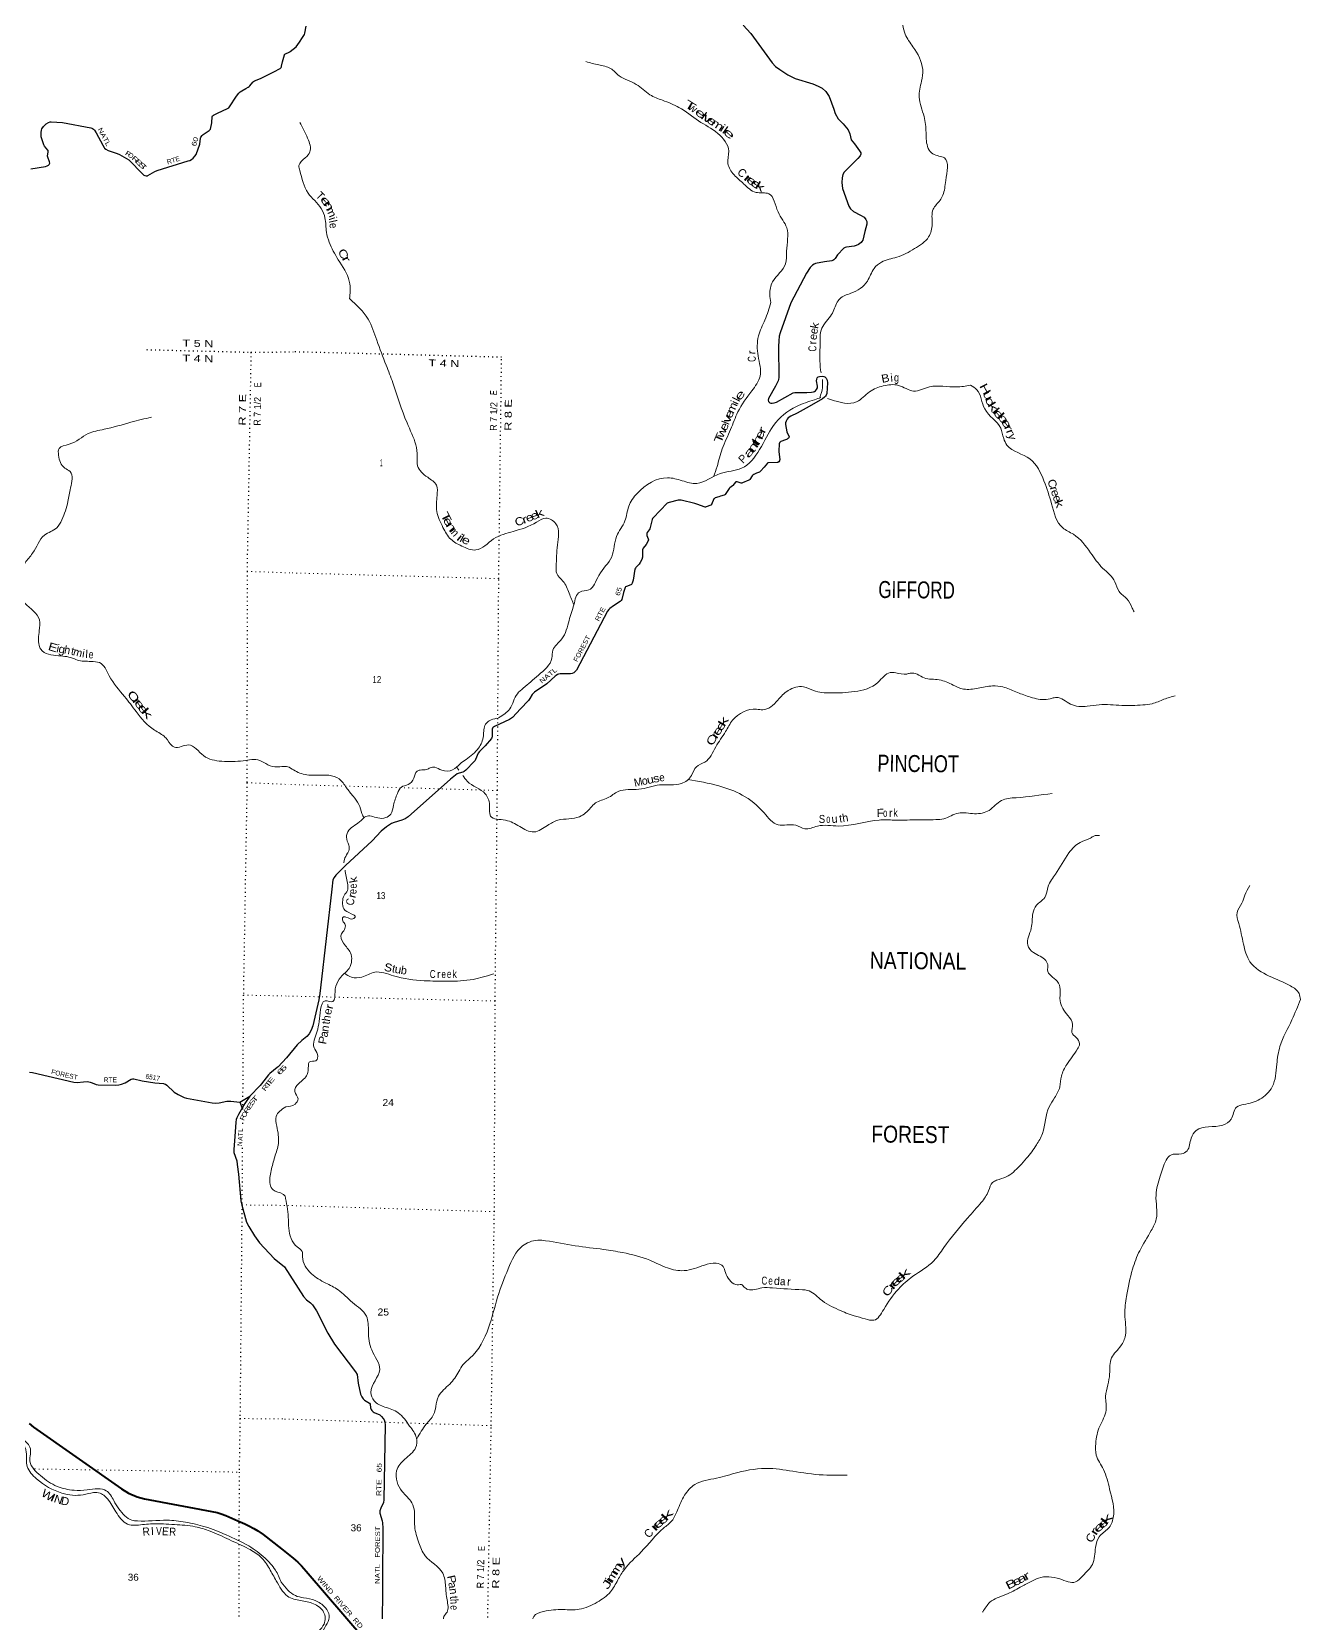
# Model space of a CAD drawing. Header units: feet. Extents: x -256679 to 5, y -731788 to -547785.
# Drawn here: x -229824 to -198124, y -626621 to -587119 of the extents above; entities that cross this region are included whole.
import ezdxf
from ezdxf.enums import TextEntityAlignment as Align

# ---------------------------------------------------------------- set-up
doc = ezdxf.new("R2010")
doc.units = ezdxf.units.FT
doc.header["$LTSCALE"] = 70
doc.linetypes.add('DOT_DASHED', pattern=[7.7, 5, -1.2, 0.3, -1.2])
doc.linetypes.add('DOTTED', pattern=[1.5, 0.3, -1.2])
for name, color, linetype, lineweight in [('26', 7, 'Continuous', 40), ('29', 7, 'Continuous', 25), ('39', 7, 'Continuous', 13), ('44', 7, 'DOT_DASHED', 13), ('6', 7, 'DOTTED', 25), ('7', 7, 'DOTTED', 13)]:
    doc.layers.add(name, color=color, linetype=linetype, lineweight=lineweight)
for name, color, linetype in [('27', 7, 'Continuous'), ('30', 7, 'Continuous'), ('41', 7, 'Continuous')]:
    doc.layers.add(name, color=color, linetype=linetype)

msp = doc.modelspace()

# ---------------------------------------------------------------- linework, layer by layer
at = {"layer": '26'}
for points in [[(-229883.88, -621904.8), (-229777.07, -621994.45), (-227581.57, -623536.15), (-227402.98, -623642.43), (-227187.87, -623737.04), (-227000, -623782.69), (-225188.35, -624128.74), (-225091.69, -624156.69), (-224969.05, -624200.52), (-224668.23, -624329.17), (-224493.06, -624405.06), (-224396.7, -624454.73), (-224272.35, -624524.12), (-224171.85, -624583.29), (-224037.52, -624676.8), (-223577.8, -625035.2)], [(-223577.8, -625035.2), (-223290.29, -625265.98), (-223172.51, -625369.86), (-223081.5, -625459.85), (-222965.86, -625588.42), (-210959.29, -639555.81)]]:
    msp.add_lwpolyline(points, dxfattribs=at)
at = {"layer": '29'}
for q in [(-224373.96, -613721.04), (-224562.68, -614018.9)]:
    msp.add_line((-224618.66, -613874.62), q, dxfattribs=at)
for points in [[(-223216.4, -587502.22), (-223127.56, -587384.13), (-223054.58, -587270.03), (-223008.39, -587189.02), (-222998.19, -587158), (-222961.07, -586982.47)], [(-212050.18, -586957.6), (-211853.85, -587168.69), (-211321.36, -587901.6), (-211235.08, -587991.79), (-211128.76, -588068.68), (-210927.14, -588203.08), (-210746.83, -588286.84), (-210304.53, -588425.38), (-210172.7, -588480.39), (-210075.63, -588532.68), (-209981.33, -588616.85), (-209897.26, -588741.66), (-209779.42, -589058.27), (-209745.99, -589162.67), (-209671.2, -589299.13), (-209546.12, -589425.53), (-209424.85, -589576.44), (-209383.93, -589670.42), (-209350.92, -589822.57), (-209263.73, -589927.05), (-209139.01, -590097.73), (-209110.32, -590144.28), (-209105.92, -590179.49), (-209119.12, -590223.51), (-209184.12, -590293.42), (-209523.53, -590631.37), (-209554.63, -590690.11), (-209574.29, -590771.04), (-209583.23, -590888.19), (-209561.24, -591037.85), (-209408.93, -591477.83), (-209363.28, -591544.06), (-209289.97, -591610.49), (-209112.88, -591703.49), (-209026.74, -591755.35), (-208977.82, -591814.25), (-208954.16, -591861), (-208956.58, -591932.35), (-209005.58, -592112.02), (-209057.54, -592327.59), (-209079.53, -592367.2), (-209101.11, -592391.4), (-209163.12, -592442.03), (-209219.2, -592461.85), (-209275.29, -592476.36), (-209461.15, -592501.47), (-209498.55, -592512.48), (-209533.13, -592532.85), (-209685.82, -592693.93), (-209746, -592789.78), (-209776.8, -592820.59), (-209806.49, -592840.41), (-209834.5, -592851.03), (-210016.27, -592871.97), (-210238.7, -592913.03), (-210276.14, -592932.44), (-210317.89, -592957.05), (-210370.43, -593009.88), (-210465.15, -593157.29), (-210855.12, -593898)], [(-224472.39, -588541.82), (-224413.55, -588509.92), (-224387.9, -588491.46), (-224369.28, -588474.9), (-224296.85, -588379.64), (-224281.8, -588367.32), (-224257.53, -588352.73), (-224108.72, -588293.18), (-223770.36, -588124.8), (-223617.05, -588042.12), (-223599.97, -588026.59), (-223590.88, -588014.72), (-223583.42, -588002.78), (-223577.73, -587986.21), (-223559.35, -587877.04), (-223507.88, -587695.28), (-223503.74, -587688.03), (-223497.16, -587683.69), (-223375.44, -587627.98), (-223360.22, -587617.15), (-223216.4, -587502.22)], [(-229846.32, -590547.72), (-229478.66, -590491.79), (-229436.89, -590476.11), (-229406.23, -590454.52), (-229387.61, -590435.88), (-229373.12, -590404.82), (-229373.72, -590376.78), (-229420.72, -590253.66), (-229424.22, -590230.22), (-229408.3, -590125.27), (-229413.48, -590090.07), (-229416.61, -590082.29), (-229499.7, -589985.38), (-229521.09, -589945.12), (-229583.18, -589750.47), (-229586.9, -589712.42), (-229587.32, -589642.79), (-229576.97, -589578.6), (-229566.62, -589549.61), (-229526.44, -589493.04), (-229459.01, -589425.37), (-229403.14, -589390.17), (-229359.68, -589375.67), (-229334.83, -589373.09), (-229056.59, -589392.08), (-228345.66, -589520.62), (-228315.66, -589528.9), (-228298.96, -589540.25), (-228276.34, -589555.82), (-228251.5, -589582.74), (-228211.95, -589645.2), (-228047.06, -589959), (-228011.45, -590017.59), (-227999.03, -590032.08), (-227970.06, -590056.93), (-227914.24, -590088.45), (-227690.71, -590164.86), (-227628.6, -590191.53), (-227395.8, -590326.13), (-227354.29, -590362.5), (-227088.8, -590635.38), (-227019.16, -590705.07), (-226992.26, -590717.49), (-226963.29, -590723.71), (-226932.25, -590719.56), (-226919.83, -590713.35), (-226743.93, -590611.89), (-226687.66, -590589.69), (-225909.84, -590352.03), (-225867.54, -590336.48), (-225829.24, -590311.63), (-225787.86, -590278.5), (-225742.33, -590232.94), (-225715.74, -590186.1), (-225624.82, -589929.05), (-225602.65, -589781.52), (-225593.33, -589752.54), (-225564.4, -589713.68), (-225538.5, -589688.34), (-225385.36, -589591.02), (-225366.73, -589568.24), (-225358.34, -589553.88), (-225318.62, -589400.29), (-225309.83, -589243.13), (-225300.72, -589226.46), (-225280.86, -589205.86), (-225183.76, -589155.71), (-224933.2, -589044.35), (-224898.01, -589021.57), (-224879.39, -589000.86), (-224708.46, -588734.78), (-224648.65, -588659.19), (-224615.54, -588626.06), (-224572.74, -588596.22), (-224472.39, -588541.82)], [(-210855.12, -593898), (-211119.42, -594643.98), (-211143.21, -594726.98), (-211159.01, -594845.64), (-211165.26, -594988.51), (-211159.01, -595767.53), (-211164.4, -595799.95), (-211164.4, -595812.56), (-211172.87, -595844.38), (-211238.2, -595980.98), (-211411.85, -596291.24), (-211419.03, -596331.11), (-211413.63, -596361.72), (-211376.18, -596398.02), (-211357.85, -596406.73), (-211323.66, -596406.73), (-211274.17, -596397.74), (-211215.16, -596375.49), (-210797.32, -596143.86), (-210752.18, -596133.48), (-210455.26, -596133.89), (-210334.86, -596127.65), (-210286.27, -596118.65), (-210266.16, -596111.97), (-210241.29, -596091.64), (-210216.09, -596064.63), (-210190.9, -596021.42), (-210186.8, -595975.68), (-210211.84, -595843.14), (-210208.9, -595803.55), (-210193.6, -595767.54), (-210175.55, -595747.92), (-210138.72, -595736.93), (-210075.74, -595731.53), (-210032.85, -595737), (-210005.56, -595747.74), (-209973.17, -595780.15), (-209949.78, -595825.16), (-209938.17, -595895.05), (-209958.31, -596160.62), (-209974.07, -596203.28), (-209990.27, -596228.49), (-210017.26, -596255.49), (-210063.66, -596292.35), (-210399.21, -596489.12), (-210694.73, -596650.27)], [(-210694.73, -596650.27), (-210858.49, -596729.05), (-210921.36, -596773.85), (-210948.46, -596804.67), (-210975.46, -596856.89), (-210986.25, -596892.9), (-210989.39, -596940.39), (-210955.37, -597119.13), (-210900.02, -597242.33), (-210898.31, -597248.52), (-210899.88, -597254.81), (-210905.5, -597264.27), (-210916.07, -597274.62), (-210930.25, -597286.33), (-210949.59, -597299.84), (-210963.99, -597308.39), (-210988.08, -597320.43), (-211105.03, -597363.75), (-211114.01, -597368.25), (-211124.82, -597376.36), (-211135.61, -597389.85), (-211141.47, -597402.46), (-211144.73, -597415.05), (-211151.28, -597612.92), (-211133.95, -597819.3), (-211134.26, -597831.45), (-211140.56, -597848.56), (-211156.76, -597868.37), (-211176.55, -597884.57), (-211184.65, -597888.17), (-211199.77, -597889.89), (-211418.53, -597893.16), (-211429.37, -597896.28), (-211440.17, -597905.28), (-211517.27, -597999.03), (-211612.92, -598104.24), (-211640.52, -598124.38), (-211713.44, -598154.8), (-211779.82, -598184.36), (-211806.83, -598202.79), (-211823.01, -598217.67), (-211881.93, -598309.5), (-211890.03, -598317.61), (-211906.03, -598328.65), (-212059.18, -598398.63), (-212082.57, -598404.93), (-212098.36, -598404.5), (-212198.64, -598370.72), (-212215.94, -598369.96), (-212228.33, -598373.42), (-212234.62, -598378.83), (-212305.7, -598462.55), (-212314.53, -598469.84), (-212375.88, -598518.37), (-212394.35, -598538.12), (-212498.7, -598687.62), (-212506.8, -598695.72), (-212518.52, -598703.44), (-212613.46, -598731.39), (-212653.06, -598744.64)], [(-212653.06, -598744.64), (-212742.98, -598768.65), (-212754.67, -598774.95), (-212765.09, -598782.12), (-212777.17, -598796.56), (-212833.85, -598937.9), (-212839.25, -598946.9), (-212851.35, -598956.26), (-212970.61, -598997.32), (-212988.61, -599000.92), (-212996.83, -599001.12), (-213200.04, -598925.3), (-213257.55, -598909.49), (-213595.93, -598828.07), (-213635.52, -598824.46), (-213672.95, -598826.52), (-213895.54, -598882.09), (-213922.53, -598892.89), (-213941.58, -598904.72), (-214294.12, -599267.41), (-214308.52, -599289.02), (-214315.99, -599308.65), (-214379.59, -599542.9), (-214392.28, -599573.01), (-214444.37, -599638.33), (-214449.77, -599654.53), (-214455.05, -599685.66), (-214453.37, -599712.15), (-214418.29, -599793.17), (-214413.78, -599821.99), (-214419.18, -599843.59), (-214468.81, -599935.38), (-214546.05, -600027.25), (-214560.07, -600065.41), (-214564.04, -600083.07), (-214564.53, -600259.32), (-214565.84, -600270.33), (-214573.04, -600297.33), (-214616.23, -600383.76), (-214646.68, -600429.56), (-214724.2, -600506.2), (-214738.59, -600526.01), (-214749.79, -600551.33), (-214798.33, -600830.3), (-214822.27, -600900.53), (-214836.66, -600931.14), (-214855.18, -600947.07), (-214964.42, -600985.16), (-214982.42, -600995.96), (-214993, -601008.1), (-215038.01, -601133.13), (-215081.39, -601309.26), (-215094.88, -601338.06), (-215117.43, -601359.43), (-215288.45, -601467.74), (-215377.4, -601536.13), (-215404.39, -601561.33), (-215433.99, -601602.6), (-216214.1, -603073.82), (-216240.24, -603109.83), (-216276.22, -603138.64), (-216315.81, -603160.25), (-216360.69, -603166.66), (-216615.54, -603169.15), (-216659.51, -603176.46), (-216688.3, -603183.66), (-216720.7, -603205.27), (-216747.21, -603224.31), (-216954.24, -603415.85), (-217263.25, -603628.4), (-217293.84, -603657.21), (-217315.44, -603684.22), (-217373.02, -603785.05), (-217413.25, -603833.95), (-217606.26, -604038.63)], [(-217606.26, -604038.63), (-217810.29, -604255.01), (-217836.38, -604278.42), (-217883.61, -604309.82), (-218256.71, -604481.77), (-218282.65, -604498.09), (-218297.05, -604512.5), (-218307.84, -604523.3), (-218318.52, -604552.43), (-218316.84, -604739.37), (-218322.24, -604759.18), (-218333.83, -604782.11), (-218492.6, -604968.69), (-218630.85, -605112.09), (-218665.31, -605150.97), (-218730.72, -605304.76), (-218745.12, -605329.97), (-218764.38, -605358.84), (-218979.05, -605576.65), (-219016.85, -605607.4), (-219051.03, -605623.46), (-219142.81, -605646.87), (-219192.83, -605669.6), (-219362.34, -605799.94), (-220412.33, -606738.03), (-220492.57, -606791.58), (-220574.29, -606824.45), (-220768.63, -606882.07), (-220832.35, -606910.25), (-220959.38, -606993.71), (-221087.51, -607100.74), (-221315.74, -607341.83), (-221977.9, -607957.55), (-222220.17, -608198.33), (-222267.6, -608257.73), (-222297.07, -608314.67), (-222324.5, -608548.09), (-222609.74, -611010.03), (-222622.09, -611153.1), (-222650.76, -611311.16), (-222802.04, -611963.37), (-222838.03, -612067.8), (-222888.94, -612160.05), (-222949.6, -612229.86), (-223075.46, -612332.03), (-223186.26, -612439.64), (-223459.65, -612764.34)], [(-223459.65, -612764.34), (-223664.57, -612985.63), (-223686.97, -613005.47), (-223876.06, -613153.17), (-223905.84, -613184.47), (-224076.99, -613415.94), (-224113.98, -613457.54), (-224373.96, -613721.04), (-224496.82, -613904.19), (-224652.84, -614175.93), (-224695.17, -614265.99), (-224711.04, -614306.55), (-224723.61, -614368.86), (-224744.6, -614732.29), (-224774.48, -615057.83), (-224770.01, -615125.65), (-224700.8, -615340.39), (-224684.6, -615431.71), (-224657.21, -615670.69), (-224596.48, -616334.66), (-224573.59, -616445.17), (-224453.15, -616870.41), (-224400.85, -616980.12), (-224256.32, -617212.91), (-224127.5, -617384.25), (-223762.12, -617776.72), (-223509.92, -617985.36)], [(-229878.11, -613119.65), (-229802.85, -613131.5), (-228770.05, -613370.8), (-228684.92, -613380.66), (-228531.51, -613365.92), (-228431.13, -613355.97), (-228361.2, -613368.14), (-228311.28, -613384.18), (-228207.74, -613430.1), (-228163.24, -613440.62), (-227716.94, -613442.5), (-227642.43, -613437.08), (-227581.62, -613422.98), (-227489.74, -613387.51), (-227335.77, -613292.47), (-227303.96, -613284.02), (-227267.03, -613285.42), (-227060.2, -613337.16), (-226746.31, -613391.21), (-226529.44, -613407.11), (-226510.05, -613410.64), (-226482.18, -613420.64), (-226448.37, -613444.14), (-226260.42, -613617.38), (-226161.97, -613680.47), (-226066.8, -613728.09), (-226010.4, -613751.01), (-225957.86, -613767.21), (-225314.22, -613887.52), (-225228.75, -613895.63), (-225137.9, -613889.82), (-224946.76, -613849.78), (-224884.79, -613845.17), (-224842.77, -613846.25), (-224618.66, -613874.62)], [(-223509.92, -617985.36), (-223034.19, -618726.45), (-222953.27, -618806.93), (-222854.24, -618888.5), (-222807.45, -618935.32), (-222708.8, -619082.22), (-222426.74, -619642.34), (-222254.61, -619922.06), (-221729.54, -620609.88), (-221694.11, -620676.2), (-221663.02, -620894.88), (-221603.58, -621164.46), (-221573.89, -621234.69), (-221537.9, -621286.91), (-221507.31, -621315.72), (-221469.52, -621340.93), (-221383.46, -621388.93), (-221366.95, -621416.55), (-221356.08, -621507.53), (-221338.16, -621551.6), (-221320.16, -621575.01), (-221289.57, -621607.42), (-221268.46, -621623.43), (-221127.47, -621686.47), (-221080.83, -621724.46), (-221037.24, -621776.43), (-221018.75, -621810.89), (-221000.76, -621866.71), (-220990.64, -621931.44), (-221020.55, -623809.57), (-221033.21, -623872.6), (-221102.68, -624015.1), (-221121.32, -624079.66), (-221121.71, -624144.7), (-221065.77, -624329.91), (-221060.14, -624382.16), (-221045.93, -624514.35), (-221067.07, -627115.62)]]:
    msp.add_lwpolyline(points, dxfattribs=at)
at = {"layer": '39'}
msp.add_line((-219207.61, -605490.07), (-219146.1, -605573.18), dxfattribs=at)
for points in [[(-206581.94, -581785.11), (-206608.6, -581818.72), (-206873.94, -582143.73), (-207115.93, -582310.37), (-207330.54, -582561.54), (-207436.48, -583008.28), (-207600.88, -583249.82), (-207874.08, -583554.7), (-207900.93, -583893.7), (-207812.9, -584404.24), (-207671.06, -584710.49), (-207776.29, -585070.93), (-207962.91, -585575.23), (-208165.53, -586318.26), (-208094.7, -586726.29), (-207998.21, -587182.71), (-207804.32, -587499.42), (-207560.35, -588065.42), (-207590.85, -588360.23), (-207648.24, -588755.18), (-207525.95, -589243.93), (-207477.11, -589643.76), (-207420.2, -590037.63), (-207305.04, -590175.05), (-207019.14, -590275.73), (-206985.66, -590836.01), (-207056.9, -591208.77), (-207126.1, -591332.65), (-207298.39, -591558.07), (-207325.51, -591929.18), (-207412.34, -592247.62), (-207763.65, -592541.83), (-208206.54, -592757.02), (-208590.51, -592878.35), (-208776.29, -593037.41), (-208941.31, -593353.21), (-209354.85, -593656.95), (-209632.68, -593793.2), (-209713.78, -593911.41)], [(-215974.08, -587868.62), (-215655.95, -587951.49), (-215359.93, -588040.21), (-215146.87, -588220.58), (-214715.55, -588436.85), (-214374.82, -588696.53), (-214061.15, -588833.56), (-213649.59, -589013.54), (-213159.1, -589348.71), (-212682.46, -589661.69), (-212405.42, -590107.53), (-212426, -590414.47), (-212273.93, -590696.71), (-212035.17, -590921.45), (-211724.15, -591136.74), (-211407.62, -591169.42), (-211174.77, -591624.94), (-210957.48, -592022.12), (-210960.27, -592604.19), (-210986.96, -592923.11), (-211309.47, -593372.11), (-211382.22, -593684.65), (-211352.7, -593891.44)], [(-223122.7, -589388.22), (-222927.47, -589785.22), (-222872.12, -590124.89), (-222987.61, -590270.48), (-223143.63, -590467.92), (-223124.58, -590590.52), (-222916.67, -591152.21), (-222589.03, -591540.26), (-222494.69, -591771.85), (-222457.54, -592129.44), (-222387.44, -592382.91), (-222162.45, -592818.29), (-221886.17, -593356.46), (-221864.18, -593607.54), (-221879.27, -593791.61)], [(-221879.27, -593791.61), (-221416.7, -594305.03), (-221200.37, -594830.63), (-220964.81, -595456.75), (-220797.92, -595895.64), (-220445.09, -596896.02), (-220226.94, -597443.71), (-220191.22, -597733), (-220181.12, -597967.89), (-219928.74, -598256.99), (-219709.69, -598453.49), (-219693.74, -598708.5), (-219699.08, -599111.84), (-219545.9, -599510.48), (-219349.73, -599805.13), (-219078.3, -599973.97), (-218724.03, -600071.26), (-218282.44, -599798.01), (-217789.38, -599607.47), (-217209.77, -599381.54), (-216976.22, -599279.14), (-216726.58, -599415.69), (-216684.84, -599947.86), (-216719.37, -600485.41), (-216704.75, -600658.13), (-216547.84, -600848.09), (-216393.88, -601152.42), (-216274.79, -601445.26)], [(-211352.7, -593891.44), (-211502.85, -594325.85), (-211664.62, -594723.86), (-211670.75, -595223.52), (-211624.77, -595727.63), (-211830.43, -596097.18), (-212177.81, -596622.08), (-212359.97, -597060.06), (-212570.62, -597547.98), (-212698.64, -597988.42), (-212783.24, -598241.27)], [(-209713.78, -593911.41), (-209863.08, -594227.2), (-210098.7, -594580.44), (-210120.76, -594823.09), (-210118.48, -595517.49), (-210101.13, -595647.39)], [(-210064.03, -595814.86), (-210064.36, -596009.62), (-210133.31, -596270.69)], [(-209939.18, -596284.65), (-209842.22, -596316.53), (-209210.76, -596371.99), (-208887.71, -596119.82), (-208547.48, -595974.16), (-208166.2, -595959.29), (-207786.22, -596100.95), (-207390.17, -595997.9), (-206716.14, -595999.54), (-206368.72, -595954.28)], [(-206368.72, -595954.28), (-206209.69, -596066.35), (-206010.54, -596549.31), (-205611.27, -597028.28), (-205537.15, -597283.78), (-205454.28, -597451.04), (-204881.39, -597797.01), (-204530.85, -598345.82), (-204341, -598919.37), (-204061.1, -599519.76), (-203795.62, -599680.53), (-203364.12, -600143.72), (-203064.36, -600525.53), (-202756.24, -600867.27), (-202653.92, -601108.95), (-202458.85, -601293.21), (-202324.35, -601525.13), (-202278.98, -601617.83)], [(-216273.9, -601442.41), (-216126.83, -601122.54), (-215905.74, -601072.22), (-215654.01, -600711.08), (-215331.15, -600240.16), (-215208.59, -599731.44), (-215000.77, -599343.85), (-214905.48, -598979.39), (-214690.15, -598654.08), (-213934.67, -598267.05), (-213570.19, -598342.36), (-213201.63, -598409.66), (-212621.83, -598161.65), (-212085.13, -598031.69), (-211635.92, -597563.83), (-211287.92, -596962.68), (-210716.24, -596483.81), (-210261.49, -596317.03), (-210102.3, -596260.61)], [(-226829.18, -596751.09), (-227341.11, -596881.46), (-228012.33, -597055.46), (-228411.53, -597165.54), (-228887.51, -597431), (-229138.12, -597537.43), (-229150.83, -597703.86), (-228997.44, -598025.53), (-228862.37, -598114.02), (-228848.83, -598519.79), (-228916.5, -598858.01), (-229068.48, -599321.37), (-229196.06, -599516.09), (-229502.15, -599701.94), (-229800.49, -600154.93), (-229988.99, -600392.85), (-230130.48, -600703.8), (-230177.86, -601152.76), (-229997.21, -601402.59), (-229630.59, -601820.01), (-229632.94, -602091.01), (-229636.82, -602456.35), (-229594.22, -602553.4), (-229151.25, -602717.06), (-228754.98, -602789.64), (-228605.35, -602846.23), (-228523.11, -602849.55), (-228338.62, -602860.52), (-228128.27, -602885.96), (-227884.73, -603219.1), (-227501.63, -603735.17), (-227212.62, -604111.2), (-226756.4, -604574.22), (-226484.32, -604755.23), (-226431.17, -604820.33), (-226257.43, -604999.78), (-225903.24, -604943.18), (-225528.2, -605212.17), (-225074.81, -605351.91), (-224538.66, -605338.37), (-224123.07, -605332.95), (-223926.05, -605438.49), (-223680.04, -605492.6), (-223459.1, -605484.08), (-223392.31, -605497.8)], [(-218158.85, -604264.35), (-217876.16, -604041.95), (-217688.48, -603664.22), (-217538.88, -603524.99), (-217163.06, -603199.01), (-216824.54, -602774.38), (-216798.83, -602575.91), (-216579.87, -602296.79), (-216395.47, -601830.73), (-216273.9, -601442.41)], [(-219049.39, -605703.85), (-218940.28, -605851.26), (-218489.51, -606166.11), (-218383.45, -606439.93), (-218357.7, -606723.11), (-217985.43, -606826.58), (-217629.65, -606984.09), (-217271.68, -607119.54), (-216933.29, -606953.79), (-216673.44, -606825.52), (-216135.09, -606737.72), (-215858.42, -606515.26), (-215733.04, -606393.89), (-215433.11, -606269.97), (-215166.96, -606105.63), (-214654.96, -606051.72), (-214132.49, -605943.71), (-213586.54, -605908.15), (-213338.16, -605709.54), (-213213.97, -605489.82), (-213004.39, -605375.18), (-212732.43, -604994.14), (-212486.53, -604610.88), (-212309.66, -604327.39), (-211711.58, -604051.43), (-211555.23, -604066.79), (-211358.04, -603994.19), (-211182.09, -603823.07), (-210919.32, -603582.44), (-210537.43, -603493.32), (-210287.45, -603587.73), (-209858.62, -603645.51), (-209264.54, -603610.35), (-208674.84, -603378.47), (-208373.92, -603134.15), (-208233.55, -603141.34), (-207960.99, -603173.73), (-207872.53, -603150.39), (-207700.24, -603177.92), (-207522.46, -603269.72), (-207147.71, -603317.01), (-206801.75, -603448.35), (-206537.76, -603546.89), (-206176.49, -603525.83), (-205814.94, -603470.66), (-205560.37, -603494.87), (-205232.39, -603618.03), (-204910.38, -603735.12), (-204527.84, -603810.57), (-204328.97, -603778.12), (-204218.47, -603756.97), (-203864.77, -603924.49), (-203451.97, -603978.12), (-203150.74, -603940.51), (-202589.18, -603957.25), (-202061.47, -603943.61), (-201828.52, -603913.45), (-201532.72, -603803.54), (-201249.14, -603715.61)], [(-222023.01, -607894.03), (-222009.69, -607808.35), (-221932.18, -607652.46), (-221897.53, -607586.53), (-221902.4, -607448.01), (-221958.97, -607252.87), (-221895.32, -607076.8), (-221592.43, -606836.5), (-221475.21, -606731.12), (-221176.6, -606767.74), (-220973.94, -606761.41), (-220850.85, -606674.14), (-220780.8, -606451.96), (-220682.05, -606153.76), (-220582.47, -605998.06), (-220419.45, -605935.21), (-220271.68, -605773.89), (-220191.99, -605597.95), (-220117.55, -605572.48), (-219950.91, -605555.82), (-219866.35, -605518.39), (-219747.85, -605501.32), (-219577.94, -605574.99), (-219305.05, -605567.25), (-219117.24, -605416.3), (-218965.87, -605305.18), (-218656.6, -605022.79), (-218537.76, -604720.75), (-218481.16, -604426.21), (-218388.19, -604342.7), (-218201.09, -604278.04)], [(-223392.31, -605497.8), (-223083.27, -605662.03), (-222702.44, -605701.35), (-222141.48, -605790.34), (-221958.75, -606012.62), (-221791.99, -606224.74), (-221649.26, -606430.64), (-221570.91, -606660.08), (-221522.34, -606765.35)], [(-213426.98, -605807.03), (-212656.22, -605968.12), (-212070.32, -606195.79), (-211524.33, -606639.87), (-211173.75, -606941.83), (-210732.5, -606951.54), (-210502.53, -607039.76), (-210191.03, -606972.13), (-209667.43, -606970.5), (-208649.11, -606820.48), (-208273.98, -606821.62), (-207756.38, -606817.93), (-207234.74, -606810.25), (-207031.94, -606787.87), (-206669.68, -606646.41), (-206262.58, -606661.86), (-205900.8, -606578.59), (-205593.85, -606334.32), (-205228.16, -606263.13), (-204322.52, -606154.31)], [(-220202.38, -622281.61), (-219963.71, -621919.79), (-219779.15, -621676.49), (-219725.37, -621480.27), (-219657.02, -621219.95), (-219377.66, -620915.23), (-219148.39, -620602.08), (-219042.66, -620430.37), (-218872.81, -620269.23), (-218405.13, -619508.53), (-218182.16, -618743.77), (-217917.53, -618035.55), (-217555.7, -617460.6), (-217388.41, -617365.67), (-217175.38, -617319.29), (-216980.91, -617332.96), (-216239.7, -617459.58), (-215532.32, -617551.81), (-215059.53, -617630.02), (-214381.06, -617822.34), (-213937.3, -618014.7), (-213522.59, -618080.39), (-213011.91, -617942.18), (-212724.63, -617892.41), (-212548.77, -617974.16), (-212487.86, -618129.2), (-212231.53, -618426.35), (-212159.38, -618434.98), (-212091.11, -618427.53), (-212017.44, -618494.37), (-211927.66, -618553.32), (-211580.26, -618512.08), (-211309.45, -618512.34), (-210559.58, -618560.77), (-210441.32, -618573.8), (-210118.19, -618797.26), (-209660.95, -619057.97), (-209275.05, -619211.72), (-208998.81, -619284.28), (-208782.45, -619320.21), (-208535.5, -619053.35), (-208168.17, -618540.66), (-207804.43, -618220.6), (-207285.69, -617835.61), (-207034.22, -617506.58), (-206434.28, -616763.04), (-206096.06, -616374.53), (-205915.14, -616087.06), (-205817.13, -615879.16), (-205714.35, -615821.83), (-205470.9, -615735.56), (-205139.69, -615467.41), (-204967.58, -615274.18), (-204718.08, -614941.12), (-204571.3, -614657.38), (-204399.24, -613984.51), (-204265.01, -613762.87), (-204136.38, -613491.01), (-204094.02, -613220.44), (-203959.21, -612928.56), (-203691.21, -612541.47), (-203641.99, -612411.44), (-203728.98, -612256.18), (-203832.27, -612132.89), (-203814.53, -611928.34), (-203933.05, -611704.58), (-204128.65, -611341.71), (-204122.29, -611056.79), (-204202.81, -610847.4), (-204441.22, -610566.44), (-204432.4, -610470.19), (-204485.4, -610329.26), (-204788.71, -610134.06), (-204937.6, -609944.17), (-204847.86, -609523.47), (-204808.7, -609154.54), (-204716.74, -608950.61), (-204512.55, -608759.66), (-204425.97, -608477.41), (-204240.87, -608169.9), (-203905.49, -607638.88), (-203626.51, -607380.32), (-203366.82, -607270.11), (-203282.15, -607220.65), (-203143.63, -607207.76)], [(-222246.79, -611254.18), (-222222.39, -610971.41), (-222102.16, -610745.64), (-221889.73, -610528.67), (-221827.88, -610326.5), (-221858.43, -610139.6), (-222030.96, -609897.33), (-222083.2, -609664.1), (-222008.1, -609558.36), (-221989.07, -609440.11), (-222050.41, -609337.25), (-222043.68, -609251.01), (-221971.43, -609247.6), (-221775.15, -609285.37), (-221740.73, -609247.53), (-221838.33, -609162.42), (-222021.88, -609040.47), (-222054.57, -608869.61), (-222017.09, -608703.36), (-221935.86, -608583.62), (-221926.67, -608443.22), (-221986.09, -608107.57), (-221991.61, -608075.73)], [(-198124.15, -611301.69), (-198157.05, -611156.92), (-198370.13, -610966.49), (-198903.71, -610719.19), (-199384.22, -610361.95), (-199545.08, -609921.1), (-199665.19, -609404.33), (-199703.07, -609133.08), (-199584.8, -608901.27), (-199508.91, -608699.21), (-199390.54, -608455.37)], [(-222007.35, -610650.54), (-221829.37, -610749.94), (-221574.55, -610744.04), (-221252.58, -610622.31), (-220781.91, -610714.56), (-220016.59, -610835.36), (-219426.91, -610848.33), (-218792.62, -610803.47), (-218273.89, -610663.32)], [(-223475.57, -613988.4), (-223241.75, -613919.01), (-223166.45, -613789.19), (-223247.18, -613605.89), (-223155.31, -613411.99), (-222936.73, -613179.02), (-222908.86, -612962.51), (-222886.02, -612868.38), (-222721.25, -612835.64), (-222677.83, -612679.47), (-222766.71, -612510.14), (-222697.28, -612119.38), (-222602.35, -611556.25), (-222490.2, -611336.43), (-222301.78, -611354.06), (-222246.79, -611254.18)], [(-198124.15, -611301.69), (-198334.98, -611811.68), (-198633.37, -612477.47), (-198713.29, -612924.33), (-198828.29, -613489.31), (-199133.74, -613795.81), (-199538.08, -613930.9), (-199719.14, -613993.6), (-199852.07, -614299.54), (-200061.89, -614444.29), (-200727.02, -614579.2), (-200852.96, -614768.79), (-200955.91, -615089.03), (-201092.94, -615164.15), (-201363.99, -615191.98), (-201473.37, -615319.5), (-201629.14, -615719.57), (-201731.34, -616192.34), (-201726.29, -616794.45), (-201848.98, -617076.39), (-202138.03, -617583.71), (-202318.35, -618041.78), (-202464.42, -618724.9), (-202510.21, -619168.04), (-202496.51, -619695.96), (-202611.07, -619963.92), (-202842.21, -620261.01), (-202889.67, -620664), (-202936.06, -620936.54), (-202990.63, -621229.09), (-202975.38, -621568.38), (-203135.14, -621966.41), (-203237.03, -622401.05), (-203225.36, -622688.13), (-203045.77, -623046.86), (-202889.37, -623541.86), (-202798.96, -624253.05), (-202925.58, -624524.93), (-203149.03, -624729.03), (-203242.42, -624995.9), (-203320.15, -625420.7), (-203559.22, -625705.68), (-203743.05, -625860.68), (-204135.62, -625785.15), (-204669.07, -625764.62), (-204870.42, -625855.25), (-205122.32, -625993.62), (-205488.95, -626177.19), (-205881.71, -626368.57), (-206058.2, -626605.91), (-206066.49, -626617.86)], [(-223475.57, -613988.4), (-223714.24, -614225.52), (-223700.09, -614468.67), (-223656.93, -614905.03), (-223750.66, -615240.83), (-223838.46, -615582.75), (-223864.05, -615925.65), (-223789.96, -616061.35), (-223548.79, -616167.59), (-223493.31, -616215.91)], [(-223493.31, -616215.91), (-223411.55, -616747.28), (-223399.78, -617022.32), (-223188.96, -617485.67), (-223067.52, -617599.07), (-223056.62, -617735.63), (-222833.41, -618156.94), (-222474.25, -618390.74), (-222168.72, -618559.87), (-221808.24, -618877.97), (-221460.01, -619220.04), (-221409, -619601.78), (-221326.54, -620062.04), (-221127.98, -620553.39), (-221347.36, -621125.51), (-221268.84, -621334.89), (-220999.3, -621489.67), (-220663.45, -621630.96), (-220379.35, -621966.48), (-220209.28, -622262.91), (-220231.34, -622505.56), (-220498.51, -622792.31), (-220705.52, -623081.57), (-220693.77, -623358.62), (-220567.34, -623596.49), (-220324.99, -623885.51), (-220260.55, -624098.77), (-220253.57, -624468.1), (-220146.66, -624882.41), (-219992.85, -625204.8), (-219553.12, -625641.97), (-219481.57, -625965.67), (-219444.28, -626309.16), (-219444.81, -626616.21), (-219521.93, -626723.94), (-219517.31, -626892.55), (-219277.67, -627025.01), (-218625.68, -627265.27), (-218341.62, -627119.14), (-218144.6, -627068.61), (-217904.37, -627128.82), (-217236.01, -627573.93), (-217225.02, -627943.29), (-217393.42, -628172.67), (-217539.8, -628651.08), (-217545.59, -628865.77), (-217365, -629104.1), (-217163.2, -629444.95), (-217083.08, -629702.5), (-217094.24, -630081.71), (-217061.44, -630483.36), (-217090.75, -630874.45), (-217043.72, -631252.14), (-216798.96, -631471.16)], [(-230619.98, -621509.73), (-230667.97, -621872.36), (-230636.45, -622033.48), (-230403.92, -622177.72), (-230053.94, -622382.07), (-229957.32, -622614.49), (-229933.06, -622978.27), (-229701.08, -623281.12), (-229068.57, -623640.54), (-228533.29, -623681.2), (-228277.53, -623629.06), (-228111.2, -623645.77), (-227899.19, -623817.79), (-227689.77, -624150.39), (-227377.2, -624434.45), (-227200.68, -624441.28), (-226806.74, -624409.41), (-226255.02, -624426.24), (-225736.03, -624480.69), (-225366.43, -624588.98), (-224888.14, -624803.4), (-224408.05, -625029.89), (-224104.18, -625231.49), (-223884.15, -625528.12), (-223710.43, -625834.05), (-223588.38, -626039.53)], [(-223586.53, -625864.79), (-223734.19, -625564.64), (-223990.32, -625265.43), (-224398.92, -624961.78), (-224964.5, -624683.73), (-225491.14, -624480.58), (-225979.07, -624366.4), (-226439.97, -624318.89), (-227180.94, -624337.19), (-227317.1, -624316.95), (-227491.95, -624205.75), (-227770.89, -623827.87), (-227957.59, -623579.96), (-228161.6, -623534.54), (-228439.04, -623562.24), (-228764.33, -623569.1), (-229188.3, -623471.99), (-229601.49, -623204.4), (-229864.68, -622844.85), (-229866.98, -622489.45), (-229949.42, -622373.69), (-230338.87, -622126.56), (-230568.45, -621924.14), (-230540.42, -621679.65), (-230556.35, -621546.89), (-230620.08, -621510.48)], [(-209446.33, -623189.92), (-209953.88, -623191.69), (-210717.51, -623109.04), (-211388.85, -623025.15), (-212182.07, -623124.87), (-212708.84, -623266.96), (-213255.8, -623424.93), (-213508.79, -623695.75), (-213688.41, -624069.53), (-213829.04, -624337.27), (-214035.14, -624516.17), (-214593.72, -625109.54), (-215014.6, -625547.53), (-215177.26, -625811.07), (-215360.25, -626106.56), (-215693.38, -626364.66), (-216140.21, -626543.54), (-216545.49, -626550.18), (-217031.36, -626598.29), (-217277.13, -626722.67), (-217345.25, -626954.9), (-217399.04, -627153.13), (-217461.43, -627363.11)], [(-223590.02, -626036.77), (-223429.6, -626217.58), (-223103.47, -626322.67), (-222781.18, -626405.64), (-222528.12, -626612.46), (-222518.55, -626911.57), (-222736.12, -627264.96), (-222619.89, -627522.82), (-222530.69, -627652), (-222368.5, -627932.32), (-222051.57, -628177.8), (-221711.93, -628590.05), (-221316.66, -629309.82), (-221060.65, -629887.93), (-220861.81, -630102.33), (-220754.93, -630277.82), (-220616.94, -630571.98), (-220422.68, -630854.57), (-220128.7, -630965.41), (-219913.63, -630915.03), (-219696.98, -630914.84), (-219690.2, -631065.41), (-219940.49, -631251.96), (-219999.38, -631337.76), (-220026.16, -631423.83), (-220230.27, -631604.75), (-220481.69, -631927.76), (-220479.22, -632114.42), (-220355.12, -632390.4), (-220138.53, -632641.07), (-219850.01, -632926.45), (-219823.36, -633101.27), (-219903.19, -633293.27), (-220212.9, -633629.83), (-220572.79, -633970), (-220666.14, -634099.66), (-220557.55, -634311.29), (-220325.66, -634409.56), (-220111.99, -634284.92), (-219767.08, -634301.86), (-219234.35, -634408.67), (-218490.06, -634647.7), (-218143.5, -634706.8), (-217493.94, -634756.39), (-217380.07, -634813.54), (-217331.01, -634946.4), (-217339.37, -635229.3), (-217429.25, -635425.22), (-217648.33, -635718.4), (-217826.53, -635919.6), (-217815.24, -636010), (-217718.74, -636227.55), (-217615.69, -636623.77), (-217636, -636896.54), (-217486.86, -637056.33), (-217231.11, -636938.06), (-216837.52, -636889.18), (-216754, -636978.18), (-216749.59, -637172.88), (-216842.29, -637467.12), (-216751.38, -637632.44), (-216561.68, -637738.39), (-215955.88, -637986.3), (-215428.67, -638275.69), (-215047.23, -638240.75), (-214629.89, -637989.37), (-214315.68, -637835.47), (-214195.24, -637583.61), (-214153.74, -637174.56), (-214166.23, -636985.8), (-214089.12, -636880.09), (-213820.05, -636605.39), (-213372.18, -636057.25), (-213255.05, -635963.91), (-212975.5, -635877.95), (-212757.5, -635715.21), (-212672.72, -635651.7), (-212489.6, -635582.99), (-212212.68, -635573.27), (-212031.81, -635777.48), (-211865.25, -636256.51), (-211804.66, -636449.68), (-211683.96, -636651.38), (-211496.49, -637028.23), (-211223.95, -637305.46), (-210532.88, -637915.32), (-210339, -638001.23), (-210001.13, -638140.53), (-209510.53, -638248.99), (-209319.27, -638166.31), (-209059.88, -638092.22)], [(-221855.4, -628229.62), (-222232.08, -627931.45), (-222467.33, -627510.05), (-222583.98, -627304.37), (-222554.29, -627109.95), (-222386.38, -626695.93), (-222485.1, -626504.45), (-222740.37, -626321.69), (-223030.71, -626257.05), (-223234.89, -626203.16), (-223422.33, -626067.13), (-223586.53, -625864.79)]]:
    msp.add_spline(points, degree=3, dxfattribs=at)
at = {"layer": '6'}
msp.add_line((-224556.66, -614388.63), (-224557.32, -614484.46), dxfattribs=at)
for points in [[(-226950.6, -595066.71), (-224344.22, -595130.35), (-223289.76, -595121.57)], [(-224344.22, -595130.35), (-224442.43, -600607.78), (-224443.13, -605888), (-224534.58, -611194.88), (-224554.44, -614067.29)], [(-218517.73, -634519.02), (-218455.93, -632944.15), (-218470.32, -632500.51), (-218428.62, -627588.97), (-218435.04, -627167.08), (-218341.09, -621955.45), (-218262.81, -616607.78), (-218243.41, -611343.9), (-218187.91, -606082.34), (-218152.21, -600788.49), (-218082.44, -595256.12), (-223289.76, -595121.57)], [(-224560.98, -615014.84), (-224570.82, -616438.39), (-224618.65, -621778.09), (-224640.2, -623116.88), (-224644.46, -624832)], [(-224644.67, -624916.98), (-224650.05, -627081.84), (-224674.97, -628418.26), (-224642.25, -632346.2), (-224645.97, -633325.9), (-224554.32, -637732.24), (-224559.64, -638685.8), (-224548.27, -639427.16)]]:
    msp.add_lwpolyline(points, dxfattribs=at)
at = {"layer": '7'}
for p, q in [((-224442.43, -600607.78), (-223342.95, -600644.9)), ((-218152.21, -600788.49), (-223342.95, -600644.9)), ((-224443.13, -605888), (-223393.86, -605932.68)), ((-218187.91, -606082.34), (-223393.86, -605932.68)), ((-224534.58, -611194.88), (-223444.77, -611218.55)), ((-218243.41, -611343.9), (-223444.77, -611218.55)), ((-224570.82, -616438.39), (-223495.15, -616450.9)), ((-218262.81, -616607.78), (-223495.15, -616450.9)), ((-224618.65, -621778.09), (-223546.54, -621787.63)), ((-218341.09, -621955.45), (-223546.54, -621787.63)), ((-229750.39, -623037.32), (-224640.2, -623116.88))]:
    msp.add_line(p, q, dxfattribs=at)

# ---------------------------------------------------------------- texts
at = {"layer": '27', "width": 1.25}
msp.add_text('WIND  RIVER  RD', height=120, rotation=310.662, dxfattribs=at).set_placement((-222703.46, -625778.3))
at = {"layer": '30'}
for s, rotation, width, p in [('NATL', 297.72, 1.2, (-228175.52, -589559.59)), ('60', 72.521, 1.3, (-225722.02, -589995.6)), ('RTE', 16.99, 1.05, (-226427.1, -590438.82)), ('65', 73.164, 1.2, (-215132.17, -601227.42)), ('RTE', 62.065, 1.15, (-215651.33, -601865.56)), ('FOREST', 62.065, 1.1, (-216189.85, -602881.42)), ('NATL', 39.774, 1.25, (-217075.23, -603416.63)), ('RTE   65', 89.088, 1.3, (-221090.69, -623713.99)), ('NATL   FOREST', 89.534, 1.2, (-221128.34, -625908.06))]:
    msp.add_text(s, height=120, rotation=rotation, dxfattribs=dict(at, width=width)).set_placement(p)
for s, rotation, width, p in [('F', 326.964, 1.5, (-227442.09, -590222.83)), ('R', 317.214, 1.6, (-227268.87, -590357.97)), ('E', 314.214, 1.8, (-227181.02, -590437.36)), ('S', 314.214, 1.8, (-227105.22, -590506.99)), ('6', 47.2, 2.05, (-223565.59, -613141.45)), ('5', 47.2, 2, (-223490.12, -613067)), ('R', 53.521, 1.4, (-223942.32, -613541.25)), ('T', 53.521, 1.75, (-223869.67, -613454.81)), ('E', 49.426, 1.65, (-223794.86, -613363.92)), ('S', 58.146, 1.4, (-224262.83, -613901.21)), ('T', 49.385, 1.9, (-224197.6, -613827.7)), ('F', 64.826, 1.3, (-224495.43, -614288.55)), ('O', 60.138, 1.2, (-224452.47, -614206.16)), ('R', 60.138, 1.25, (-224391.04, -614098.29)), ('E', 56.146, 1.45, (-224320.89, -613993.73)), ('T', 86.695, 0.9, (-224547.11, -614684.25)), ('L', 86.695, 0.85, (-224544.11, -614571.46)), ('N', 84.756, 0.75, (-224561.34, -614915.07)), ('A', 84.756, 0.85, (-224550.71, -614785.17))]:
    msp.add_text(s, height=120, rotation=rotation, dxfattribs=dict(at, width=width)).set_placement(p, align=Align.CENTER)
for s, rotation, p in [('O', 315.776, (-227386.27, -590259.29)), ('T', 314.979, (-227064.66, -590539.8))]:
    msp.add_text(s, height=120, rotation=rotation, dxfattribs=at).set_placement(p, align=Align.CENTER)
for s, rotation, p in [('FOREST', 346.955, (-229343.73, -613165.66)), ('RTE', 359.759, (-228023.41, -613371.03)), ('6517', 350.23, (-226987.21, -613278.7))]:
    msp.add_text(s, height=120, rotation=rotation, dxfattribs=at).set_placement(p)
at = {"layer": '41'}
for s, rotation, width, p in [('T', 328.065, 1.75, (-213419.75, -589053)), ('e', 323.345, 1.7, (-213172.72, -589238.23)), ('l', 323.345, 1.45, (-213084.26, -589302.96)), ('v', 324.907, 1.75, (-212988.1, -589367.4)), ('e', 326.907, 1.6, (-212884.46, -589430.87)), ('m', 325.514, 1.4, (-212739.14, -589529.31)), ('i', 326.514, 1.4, (-212610.82, -589612.55)), ('l', 324.227, 1.45, (-212552.17, -589659.6)), ('e', 317.624, 1.95, (-212462.43, -589739.06)), ('r', 319.449, 2.05, (-211986.84, -590857.52)), ('e', 321.795, 1.75, (-211891.91, -590927.48)), ('e', 325.054, 1.65, (-211784.6, -591003.16)), ('k', 327.956, 1.75, (-211674.7, -591075.25)), ('e', 313.004, 1.95, (-222539.49, -591427.22)), ('n', 304.786, 1.75, (-222480.43, -591524.71)), ('m', 293.368, 1.15, (-222426.55, -591665.68)), ('e', 278.712, 0.9, (-222379.33, -591980.84)), ('C', 297.779, 1.3, (-222123.83, -592718.14)), ('r', 297.779, 1.6, (-222046.72, -592847.46)), ('k', 78.618, 1.15, (-210163.44, -594480.67)), ('C', 92.393, 0.75, (-211730.94, -595296.03)), ('C', 89.628, 0.75, (-210216.72, -595041.14)), ('B', 10.994, 1.15, (-208473.56, -595878.31)), ('e', 53.88, 1.7, (-212051.88, -596259.76)), ('g', 359.276, 0.85, (-208215.4, -595862.63)), ('H', 297.702, 1.45, (-206086.52, -596097.19)), ('m', 65.124, 1.2, (-212234.06, -596557.95)), ('i', 65.234, 1.15, (-212168.07, -596426.06)), ('l', 63.234, 1.1, (-212129.56, -596354.55)), ('u', 295.729, 1.5, (-206019.41, -596254.77)), ('c', 296.176, 1.55, (-205970.15, -596396.59)), ('k', 301.828, 1.75, (-205887.13, -596543.49)), ('v', 67.71, 1.35, (-212353.8, -596834.09)), ('e', 67.124, 1.3, (-212303.06, -596713.15)), ('l', 309.377, 1.6, (-205808.22, -596653.26)), ('e', 311.559, 1.9, (-205731.05, -596746.91)), ('b', 311.559, 1.95, (-205627.27, -596848.4)), ('e', 305.004, 1.65, (-205550.43, -596962.47)), ('T', 67.022, 1.5, (-212556.07, -597315.06)), ('w', 66.275, 1.35, (-212497.12, -597173.29)), ('e', 66.275, 1.3, (-212432.8, -597028.57)), ('h', 56.401, 1.7, (-211604.46, -597359.78)), ('e', 61.15, 1.45, (-211543.65, -597237.98)), ('r', 63.251, 1.55, (-211483.25, -597115.96)), ('r', 295.207, 1.5, (-205505.44, -597058.2)), ('y', 284.745, 1.1, (-205414.13, -597266.83)), ('r', 290.746, 1.35, (-205462.74, -597151.96)), ('a', 48.611, 2, (-211821.12, -597686.9)), ('n', 52.241, 1.85, (-211734.16, -597567.8)), ('t', 54.075, 1.6, (-211656.2, -597451.95)), ('C', 289.771, 1.1, (-204414.09, -598443.99)), ('r', 287.268, 1.25, (-204372.24, -598564.26)), ('e', 287.268, 1.15, (-204336.94, -598676.55)), ('e', 288.386, 1.15, (-204290.36, -598818.1)), ('k', 290.538, 1.4, (-204242.98, -598951.49)), ('T', 296.444, 1.6, (-219558.14, -599297.51)), ('C', 21.284, 1.15, (-217603.03, -599449.02)), ('r', 21.307, 1.4, (-217473.24, -599400.76)), ('e', 21.307, 1.25, (-217352.97, -599349.9)), ('e', 21.307, 1.25, (-217227.5, -599301.82)), ('k', 23.878, 1.5, (-217093.75, -599245.16)), ('e', 296.444, 1.4, (-219507.97, -599405.25)), ('n', 304.518, 1.75, (-219418.33, -599554.34)), ('i', 321.236, 1.65, (-219187.02, -599835.44)), ('l', 331.399, 1.2, (-219114.92, -599868.2)), ('e', 333.995, 1.35, (-219010.7, -599916.37)), ('E', 343.059, 1.3, (-229318.8, -602598.92)), ('g', 349.962, 1.1, (-229083.25, -602647.85)), ('e', 356.53, 0.8, (-228343.8, -602779.45)), ('C', 307.18, 1.5, (-227364.18, -603787.74)), ('r', 307.18, 1.9, (-227272.83, -603903.74)), ('e', 307.91, 1.75, (-227198.5, -603996.57)), ('e', 307.91, 1.75, (-227115.01, -604107.61)), ('k', 310.298, 2.05, (-227018.55, -604216.36)), ('e', 57.353, 1.55, (-212525.04, -604522.7)), ('k', 58.42, 1.75, (-212457.12, -604410.27)), ('C', 57.279, 1.4, (-212750.16, -604873.76)), ('r', 57.279, 1.75, (-212668.46, -604746.57)), ('e', 57.353, 1.55, (-212600.83, -604642.96)), ('M', 11.628, 0.95, (-214649.46, -605968.91)), ('u', 11.733, 1.15, (-214347.1, -605906.58)), ('s', 11.733, 1.2, (-214199.85, -605876)), ('e', 7.662, 0.9, (-214062.45, -605853.57)), ('S', 358.577, 0.9, (-210078.87, -606893.3)), ('o', 0.577, 0.7, (-209918.01, -606893.48)), ('F', 1.904, 1.1, (-208617.83, -606740.87)), ('o', 359.829, 0.7, (-208497.73, -606740.93)), ('k', 0.391, 0.85, (-208237.58, -606739.08)), ('k', 100.161, 1.1, (-221690.06, -608297.87)), ('r', 75.383, 1.2, (-221725.62, -608733.71)), ('e', 84.068, 0.85, (-221706.3, -608616.79)), ('e', 93.917, 0.8, (-221697, -608466.59)), ('C', 81.213, 0.9, (-221765.18, -608879.35)), ('S', 348.039, 1.1, (-220932.63, -610603.54)), ('u', 350.37, 1.1, (-220683.79, -610650.07)), ('C', 358.933, 0.75, (-219805.24, -610768.81)), ('e', 0.886, 0.75, (-219527.73, -610769.81)), ('e', 0.535, 0.75, (-219391.15, -610767.99)), ('k', 0.535, 0.85, (-219255.73, -610766.73)), ('r', 75.728, 1.2, (-222293.52, -611506.56)), ('e', 74.947, 1.05, (-222332.79, -611631.38)), ('P', 79.91, 1.15, (-222452.09, -612337.58)), ('n', 80.456, 1.05, (-222400.44, -612045.94)), ('e', 41.18, 1.9, (-208060.01, -618331.1)), ('k', 41.302, 2.1, (-207950.87, -618234.91)), ('C', 0.752, 0.75, (-211514.02, -618431.2)), ('e', 359.137, 0.75, (-211361.99, -618431.54)), ('a', 356.633, 0.9, (-211063.44, -618444.98)), ('C', 56.751, 1.4, (-208352.28, -618638.12)), ('r', 49.465, 2.05, (-208248.12, -618509.19)), ('e', 44.653, 2.05, (-208157.37, -618413.47)), ('W', 327.833, 1.2, (-229475.22, -623773.93)), ('I', 335.954, 1.55, (-229331.23, -623844.46)), ('N', 341.57, 1.1, (-229184.05, -623894.97)), ('D', 347.621, 1.05, (-229007.09, -623939.12)), ('k', 46.388, 2.25, (-213873.57, -624255.99)), ('R', 5.188, 0.95, (-226953.76, -624699.45)), ('V', 359.269, 0.8, (-226644.68, -624688.91)), ('R', 357.238, 0.9, (-226304.62, -624704.17)), ('r', 46.738, 2.2, (-214176.92, -624544.84)), ('e', 42.738, 1.95, (-214089.67, -624461.77)), ('e', 40.195, 1.85, (-213987.01, -624372.97)), ('r', 56.535, 1.8, (-203188.2, -624651.69)), ('e', 46.178, 2, (-203086.62, -624551.48)), ('e', 42.534, 1.95, (-202984, -624462.06)), ('k', 48.432, 2.15, (-202891.43, -624352.48)), ('C', 68.695, 1.15, (-203271.84, -624789.59)), ('y', 53.085, 1.85, (-215028.81, -625433.25)), ('P', 282.711, 1.2, (-219423.8, -625817.47)), ('m', 58.28, 1.35, (-215235.53, -625753.19)), ('m', 57.929, 1.35, (-215133.35, -625587.31)), ('a', 28.403, 1.55, (-205041.89, -625859.19)), ('r', 29.157, 1.65, (-204916.82, -625789.52)), ('J', 58.183, 1.75, (-215370.39, -625971.16)), ('i', 58.183, 1.35, (-215311.03, -625875.49)), ('B', 26.519, 1.5, (-205311.56, -625999.27)), ('e', 26.674, 1.4, (-205165.85, -625925.96)), ('h', 272.491, 0.85, (-219363.92, -626353.11)), ('e', 267.311, 0.8, (-219359.26, -626499.84))]:
    msp.add_text(s, height=200, rotation=rotation, dxfattribs=dict(at, width=width)).set_placement(p, align=Align.CENTER)
for s, rotation, p in [('w', 323.345, (-213356.86, -589103.43)), ('C', 316.543, (-212140.81, -590719.72)), ('T', 314.51, (-222684.58, -591290.24)), ('i', 287.249, (-222391.97, -591815.95)), ('l', 282.621, (-222389.8, -591881.57)), ('r', 89.165, (-210215.05, -594888.53)), ('e', 78.716, (-210204.99, -594764.78)), ('e', 78.362, (-210186.1, -594618.56)), ('r', 85.426, (-211739.99, -595142.68)), ('i', 4.592, (-208329.39, -595867.21)), ('l', 67.71, (-212392.92, -596929.53)), ('P', 43.291, (-211988.84, -597864.88)), ('m', 310.194, (-219340.1, -599671.04)), ('i', 347.571, (-229187.16, -602630.19)), ('h', 349.962, (-228948.57, -602669.2)), ('t', 348.543, (-228817.37, -602694.94)), ('m', 344.946, (-228692.78, -602726.39)), ('i', 351.473, (-228542.61, -602758.13)), ('l', 355.665, (-228456.25, -602771.32)), ('o', 11.628, (-214488.27, -605935.74)), ('u', 4.975, (-209756.41, -606890.25)), ('t', 6.651, (-209599.19, -606881.85)), ('h', 9.891, (-209479.07, -606863.63)), ('r', 359.823, (-208356.43, -606741.34)), ('t', 348.872, (-220795.38, -610630.37)), ('b', 350.37, (-220537.08, -610674.96)), ('r', 358.933, (-219654.1, -610771.62)), ('h', 80.406, (-222358.66, -611791.65)), ('t', 80.406, (-222377.56, -611901.24)), ('a', 80.456, (-222420.69, -612186.04)), ('d', 356.633, (-211207.84, -618438.17)), ('r', 355.976, (-210910.25, -618455.9)), ('I', 2.605, (-226801.97, -624689.48)), ('E', 357.238, (-226483.35, -624694.8)), ('C', 46.738, (-214336.08, -624708.98)), ('a', 276.721, (-219403.36, -625956.66)), ('n', 276.721, (-219379.31, -626104.42)), ('t', 275.67, (-219369.32, -626254.46))]:
    msp.add_text(s, height=200, rotation=rotation, dxfattribs=at).set_placement(p, align=Align.CENTER)
at = {"layer": '44'}
for s, width, p in [('GIFFORD', 0.75, (-208670.15, -601270.79)), ('PINCHOT', 0.8, (-208695.02, -605611.34)), ('NATIONAL', 0.85, (-208881.85, -610536.28)), (' FOREST', 0.85, (-208979.32, -614876.43))]:
    msp.add_text(s, height=423.5, rotation=359.433, dxfattribs=dict(at, width=width)).set_placement(p)
at = {"layer": '6'}
for s, rotation, width, p in [('T 5 N', 358.601, 1.35, (-226057.35, -594988.49)), ('T 4 N', 358.601, 1.35, (-226057.44, -595364.69)), ('T 4 N', 358.52, 1.35, (-219911.21, -595483.96)), ('E', 88.973, 0.75, (-224088.17, -596008.57)), ('R 7 E', 88.973, 1.35, (-224477.12, -596964.33)), ('R 7 1/2', 88.973, 0.95, (-224102.81, -596966.28)), ('R 7 1/2', 88.973, 0.95, (-218201.14, -597094.93)), ('E', 89.277, 0.75, (-218194.06, -596203.09)), ('R 8 E', 89.277, 1.35, (-217834.92, -597094.37)), ('R 7 1/2', 88.967, 0.95, (-218527.78, -626021.43)), ('E', 88.967, 0.75, (-218497.45, -625085.22)), ('R 8 E', 88.967, 1.35, (-218143.5, -626027.88))]:
    msp.add_text(s, height=175, rotation=rotation, dxfattribs=dict(at, width=width)).set_placement(p)
at = {"layer": '7'}
for s, width, p in [('1', 0.4, (-221118.97, -597979.86)), ('12', 0.85, (-221309.3, -603396.57)), ('13', 0.85, (-221207.77, -608796.98)), ('24', 1.1, (-221058.81, -613968.22)), ('25', 1.1, (-221181.17, -619202.22)), ('36', 1.05, (-221852.42, -624594.52)), ('36', 1.05, (-227421.03, -625829.71))]:
    msp.add_text(s, height=175, dxfattribs=dict(at, width=width)).set_placement(p)

doc.saveas('drawing.dxf')
